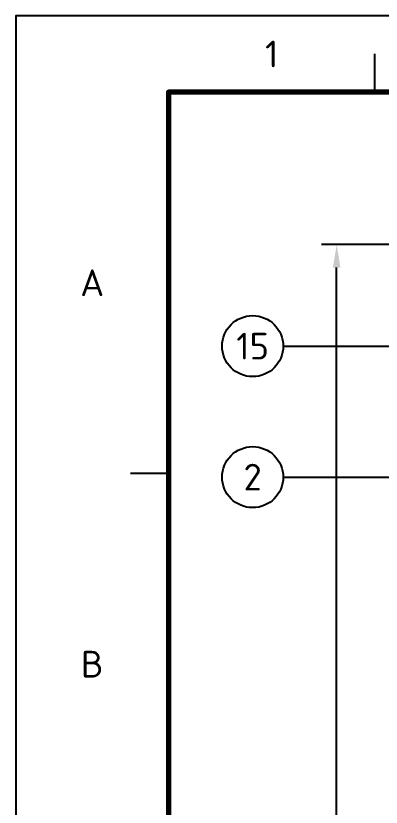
# Model space of a CAD drawing. Header units: millimetres. Extents: x 0 to 594, y 0 to 420.
# Drawn here: x 0 to 47.8, y 316.3 to 420 of the extents above; entities that cross this region are included whole.
import ezdxf
from ezdxf.enums import TextEntityAlignment as Align

# ---------------------------------------------------------------- set-up
doc = ezdxf.new("R2010")
doc.units = ezdxf.units.MM
for name, color, linetype, lineweight in [('04-COTA', 3, 'CONTINUOUS', 25), ('06-TEXTO', 7, 'CONTINUOUS', 25), ('07-RECUADRO', 7, 'CONTINUOUS', 70), ('08-FINA', 5, 'CONTINUOUS', 25)]:
    doc.layers.add(name, color=color, linetype=linetype, lineweight=lineweight)
doc.styles.add('ISO3098', font='isocpeur.ttf')
doc.dimstyles.new('FLAMA-ISO', dxfattribs={"dimtxt": 3.5, "dimasz": 3, "dimexe": 2, "dimexo": 1, "dimgap": 1, "dimtad": 1, "dimdec": 1, "dimtxsty": 'ISO3098', "dimcen": 2.5, "dimclrd": 3, "dimclre": 3, "dimclrt": 3, "dimazin": 3, "dimtfac": 1, "dimtmove": 0, "dimatfit": 3, "dimlwd": 25, "dimlwe": 25})

msp = doc.modelspace()

# ---------------------------------------------------------------- linework, layer by layer
at = {"layer": '07-RECUADRO'}
msp.add_lwpolyline([(20, 10), (584, 10), (584, 410), (20, 410)], close=True, dxfattribs=at)
at = {"layer": '08-FINA'}
for p, q in [((47, 410), (47, 415)), ((35, 376.694), (70.5, 376.694)), ((20, 360), (15, 360)), ((35, 359.519), (79.627, 359.519))]:
    msp.add_line(p, q, dxfattribs=at)
msp.add_lwpolyline([(0, 0), (594, 0), (594, 420), (0, 420)], close=True, dxfattribs=at)
for centre in [(31, 376.694), (31, 359.519)]:
    msp.add_circle(centre, 4, dxfattribs=at)

# ---------------------------------------------------------------- texts
at = {"layer": '06-TEXTO', "style": 'ISO3098'}
for s, p in [('1', (33.5, 415)), ('A', (10, 385)), ('15', (31, 376.694)), ('2', (31, 359.519)), ('B', (10, 335))]:
    msp.add_text(s, height=3.5, dxfattribs=at).set_placement(p, align=Align.MIDDLE_CENTER)

# ---------------------------------------------------------------- dimensions: what is measured, and where the dimension line sits
at = {"layer": '04-COTA'}
msp.add_linear_dim(base=(42, 220), p1=(64, 220), p2=(64, 390), angle=90, dimstyle='FLAMA-ISO', override={"dimlfac": 2}, dxfattribs=at).render()

doc.saveas('drawing.dxf')
